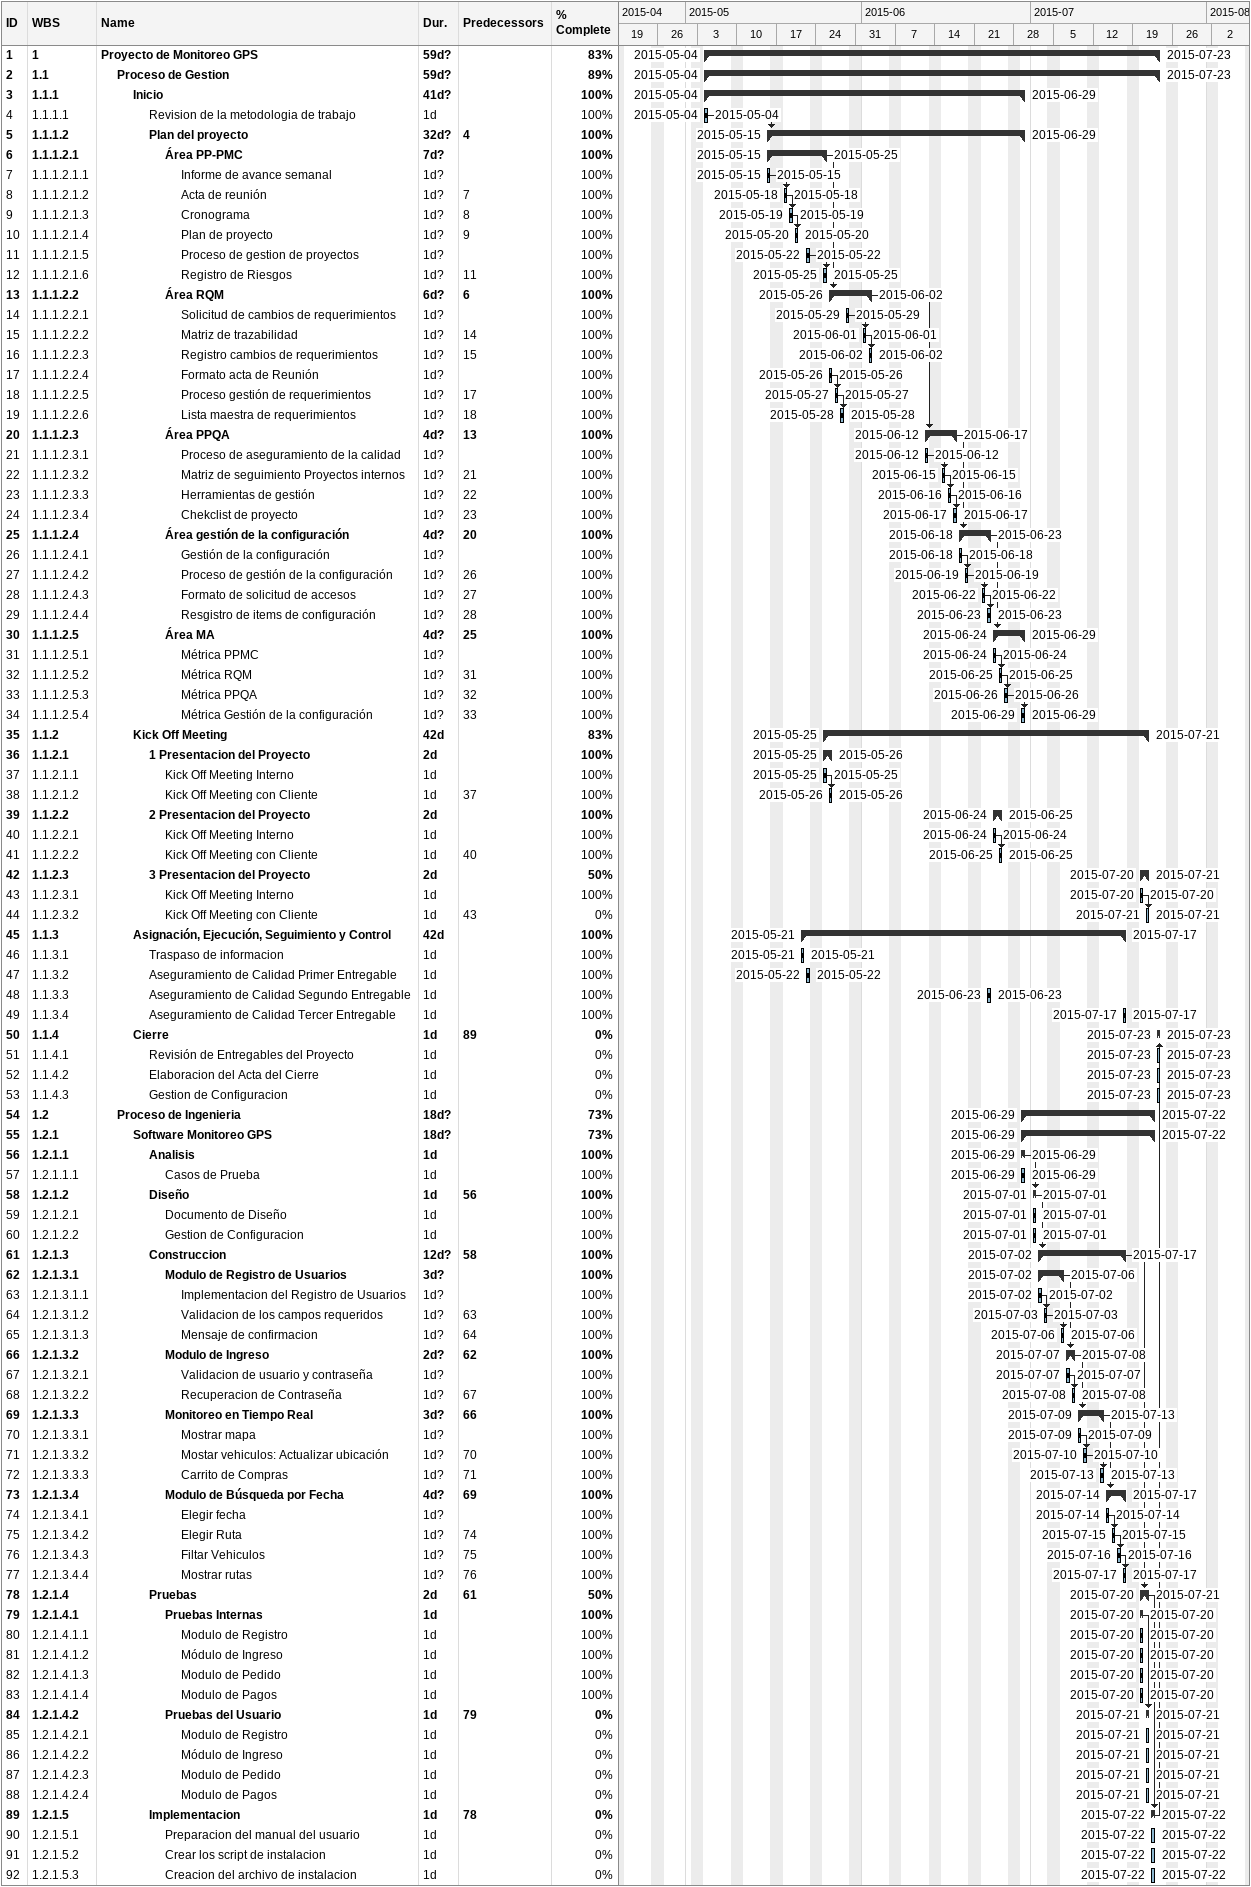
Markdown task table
| ID | WBS | Task | Duration | Start | Finish | Predecessors | % complete |
|---|---|---|---|---|---|---|---|
| 1 | 1 | **Proyecto de Monitoreo GPS** | 59d? | 2015-05-04 | 2015-07-23 |  | 83 |
| 2 | 1.1 | **Proceso de Gestion** | 59d? | 2015-05-04 | 2015-07-23 |  | 89 |
| 3 | 1.1.1 | **Inicio** | 41d? | 2015-05-04 | 2015-06-29 |  | 100 |
| 4 | 1.1.1.1 | Revision de la metodologia de trabajo | 1d | 2015-05-04 | 2015-05-04 |  | 100 |
| 5 | 1.1.1.2 | **Plan del proyecto** | 32d? | 2015-05-15 | 2015-06-29 | 4 | 100 |
| 6 | 1.1.1.2.1 | **Área PP-PMC** | 7d? | 2015-05-15 | 2015-05-25 |  | 100 |
| 7 | 1.1.1.2.1.1 | Informe de avance semanal | 1d? | 2015-05-15 | 2015-05-15 |  | 100 |
| 8 | 1.1.1.2.1.2 | Acta de reunión | 1d? | 2015-05-18 | 2015-05-18 | 7 | 100 |
| 9 | 1.1.1.2.1.3 | Cronograma | 1d? | 2015-05-19 | 2015-05-19 | 8 | 100 |
| 10 | 1.1.1.2.1.4 | Plan de proyecto | 1d? | 2015-05-20 | 2015-05-20 | 9 | 100 |
| 11 | 1.1.1.2.1.5 | Proceso de gestion de proyectos | 1d? | 2015-05-22 | 2015-05-22 |  | 100 |
| 12 | 1.1.1.2.1.6 | Registro de Riesgos | 1d? | 2015-05-25 | 2015-05-25 | 11 | 100 |
| 13 | 1.1.1.2.2 | **Área RQM** | 6d? | 2015-05-26 | 2015-06-02 | 6 | 100 |
| 14 | 1.1.1.2.2.1 | Solicitud de cambios de requerimientos | 1d? | 2015-05-29 | 2015-05-29 |  | 100 |
| 15 | 1.1.1.2.2.2 | Matriz de trazabilidad | 1d? | 2015-06-01 | 2015-06-01 | 14 | 100 |
| 16 | 1.1.1.2.2.3 | Registro cambios de requerimientos | 1d? | 2015-06-02 | 2015-06-02 | 15 | 100 |
| 17 | 1.1.1.2.2.4 | Formato acta de Reunión | 1d? | 2015-05-26 | 2015-05-26 |  | 100 |
| 18 | 1.1.1.2.2.5 | Proceso gestión de requerimientos | 1d? | 2015-05-27 | 2015-05-27 | 17 | 100 |
| 19 | 1.1.1.2.2.6 | Lista maestra de requerimientos | 1d? | 2015-05-28 | 2015-05-28 | 18 | 100 |
| 20 | 1.1.1.2.3 | **Área PPQA** | 4d? | 2015-06-12 | 2015-06-17 | 13 | 100 |
| 21 | 1.1.1.2.3.1 | Proceso de aseguramiento de la calidad | 1d? | 2015-06-12 | 2015-06-12 |  | 100 |
| 22 | 1.1.1.2.3.2 | Matriz de seguimiento Proyectos internos | 1d? | 2015-06-15 | 2015-06-15 | 21 | 100 |
| 23 | 1.1.1.2.3.3 | Herramientas de gestión | 1d? | 2015-06-16 | 2015-06-16 | 22 | 100 |
| 24 | 1.1.1.2.3.4 | Chekclist de proyecto | 1d? | 2015-06-17 | 2015-06-17 | 23 | 100 |
| 25 | 1.1.1.2.4 | **Área gestión de la configuración** | 4d? | 2015-06-18 | 2015-06-23 | 20 | 100 |
| 26 | 1.1.1.2.4.1 | Gestión de la configuración | 1d? | 2015-06-18 | 2015-06-18 |  | 100 |
| 27 | 1.1.1.2.4.2 | Proceso de gestión de la configuración | 1d? | 2015-06-19 | 2015-06-19 | 26 | 100 |
| 28 | 1.1.1.2.4.3 | Formato de solicitud de accesos | 1d? | 2015-06-22 | 2015-06-22 | 27 | 100 |
| 29 | 1.1.1.2.4.4 | Resgistro de items de configuración | 1d? | 2015-06-23 | 2015-06-23 | 28 | 100 |
| 30 | 1.1.1.2.5 | **Área MA** | 4d? | 2015-06-24 | 2015-06-29 | 25 | 100 |
| 31 | 1.1.1.2.5.1 | Métrica PPMC | 1d? | 2015-06-24 | 2015-06-24 |  | 100 |
| 32 | 1.1.1.2.5.2 | Métrica RQM | 1d? | 2015-06-25 | 2015-06-25 | 31 | 100 |
| 33 | 1.1.1.2.5.3 | Métrica PPQA | 1d? | 2015-06-26 | 2015-06-26 | 32 | 100 |
| 34 | 1.1.1.2.5.4 | Métrica Gestión de la configuración | 1d? | 2015-06-29 | 2015-06-29 | 33 | 100 |
| 35 | 1.1.2 | **Kick Off Meeting** | 42d | 2015-05-25 | 2015-07-21 |  | 83 |
| 36 | 1.1.2.1 | **1 Presentacion del Proyecto** | 2d | 2015-05-25 | 2015-05-26 |  | 100 |
| 37 | 1.1.2.1.1 | Kick Off Meeting Interno | 1d | 2015-05-25 | 2015-05-25 |  | 100 |
| 38 | 1.1.2.1.2 | Kick Off Meeting con Cliente | 1d | 2015-05-26 | 2015-05-26 | 37 | 100 |
| 39 | 1.1.2.2 | **2 Presentacion del Proyecto** | 2d | 2015-06-24 | 2015-06-25 |  | 100 |
| 40 | 1.1.2.2.1 | Kick Off Meeting Interno | 1d | 2015-06-24 | 2015-06-24 |  | 100 |
| 41 | 1.1.2.2.2 | Kick Off Meeting con Cliente | 1d | 2015-06-25 | 2015-06-25 | 40 | 100 |
| 42 | 1.1.2.3 | **3 Presentacion del Proyecto** | 2d | 2015-07-20 | 2015-07-21 |  | 50 |
| 43 | 1.1.2.3.1 | Kick Off Meeting Interno | 1d | 2015-07-20 | 2015-07-20 |  | 100 |
| 44 | 1.1.2.3.2 | Kick Off Meeting con Cliente | 1d | 2015-07-21 | 2015-07-21 | 43 | 0 |
| 45 | 1.1.3 | **Asignación, Ejecución, Seguimiento y Control** | 42d | 2015-05-21 | 2015-07-17 |  | 100 |
| 46 | 1.1.3.1 | Traspaso de informacion | 1d | 2015-05-21 | 2015-05-21 |  | 100 |
| 47 | 1.1.3.2 | Aseguramiento de Calidad Primer Entregable | 1d | 2015-05-22 | 2015-05-22 |  | 100 |
| 48 | 1.1.3.3 | Aseguramiento de Calidad Segundo Entregable | 1d | 2015-06-23 | 2015-06-23 |  | 100 |
| 49 | 1.1.3.4 | Aseguramiento de Calidad Tercer Entregable | 1d | 2015-07-17 | 2015-07-17 |  | 100 |
| 50 | 1.1.4 | **Cierre** | 1d | 2015-07-23 | 2015-07-23 | 89 | 0 |
| 51 | 1.1.4.1 | Revisión de Entregables del Proyecto | 1d | 2015-07-23 | 2015-07-23 |  | 0 |
| 52 | 1.1.4.2 | Elaboracion del Acta del Cierre | 1d | 2015-07-23 | 2015-07-23 |  | 0 |
| 53 | 1.1.4.3 | Gestion de Configuracion | 1d | 2015-07-23 | 2015-07-23 |  | 0 |
| 54 | 1.2 | **Proceso de Ingenieria** | 18d? | 2015-06-29 | 2015-07-22 |  | 73 |
| 55 | 1.2.1 | **Software Monitoreo GPS** | 18d? | 2015-06-29 | 2015-07-22 |  | 73 |
| 56 | 1.2.1.1 | **Analisis** | 1d | 2015-06-29 | 2015-06-29 |  | 100 |
| 57 | 1.2.1.1.1 | Casos de Prueba | 1d | 2015-06-29 | 2015-06-29 |  | 100 |
| 58 | 1.2.1.2 | **Diseño** | 1d | 2015-07-01 | 2015-07-01 | 56 | 100 |
| 59 | 1.2.1.2.1 | Documento de Diseño | 1d | 2015-07-01 | 2015-07-01 |  | 100 |
| 60 | 1.2.1.2.2 | Gestion de Configuracion | 1d | 2015-07-01 | 2015-07-01 |  | 100 |
| 61 | 1.2.1.3 | **Construccion** | 12d? | 2015-07-02 | 2015-07-17 | 58 | 100 |
| 62 | 1.2.1.3.1 | **Modulo de Registro de Usuarios** | 3d? | 2015-07-02 | 2015-07-06 |  | 100 |
| 63 | 1.2.1.3.1.1 | Implementacion del Registro de Usuarios | 1d? | 2015-07-02 | 2015-07-02 |  | 100 |
| 64 | 1.2.1.3.1.2 | Validacion de los campos requeridos | 1d? | 2015-07-03 | 2015-07-03 | 63 | 100 |
| 65 | 1.2.1.3.1.3 | Mensaje de confirmacion | 1d? | 2015-07-06 | 2015-07-06 | 64 | 100 |
| 66 | 1.2.1.3.2 | **Modulo de Ingreso** | 2d? | 2015-07-07 | 2015-07-08 | 62 | 100 |
| 67 | 1.2.1.3.2.1 | Validacion de usuario y contraseña | 1d? | 2015-07-07 | 2015-07-07 |  | 100 |
| 68 | 1.2.1.3.2.2 | Recuperacion de Contraseña | 1d? | 2015-07-08 | 2015-07-08 | 67 | 100 |
| 69 | 1.2.1.3.3 | **Monitoreo en Tiempo Real** | 3d? | 2015-07-09 | 2015-07-13 | 66 | 100 |
| 70 | 1.2.1.3.3.1 | Mostrar mapa | 1d? | 2015-07-09 | 2015-07-09 |  | 100 |
| 71 | 1.2.1.3.3.2 | Mostar vehiculos: Actualizar ubicación | 1d? | 2015-07-10 | 2015-07-10 | 70 | 100 |
| 72 | 1.2.1.3.3.3 | Carrito de Compras | 1d? | 2015-07-13 | 2015-07-13 | 71 | 100 |
| 73 | 1.2.1.3.4 | **Modulo de Búsqueda por Fecha** | 4d? | 2015-07-14 | 2015-07-17 | 69 | 100 |
| 74 | 1.2.1.3.4.1 | Elegir fecha | 1d? | 2015-07-14 | 2015-07-14 |  | 100 |
| 75 | 1.2.1.3.4.2 | Elegir Ruta | 1d? | 2015-07-15 | 2015-07-15 | 74 | 100 |
| 76 | 1.2.1.3.4.3 | Filtar Vehiculos | 1d? | 2015-07-16 | 2015-07-16 | 75 | 100 |
| 77 | 1.2.1.3.4.4 | Mostrar rutas | 1d? | 2015-07-17 | 2015-07-17 | 76 | 100 |
| 78 | 1.2.1.4 | **Pruebas** | 2d | 2015-07-20 | 2015-07-21 | 61 | 50 |
| 79 | 1.2.1.4.1 | **Pruebas Internas** | 1d | 2015-07-20 | 2015-07-20 |  | 100 |
| 80 | 1.2.1.4.1.1 | Modulo de Registro | 1d | 2015-07-20 | 2015-07-20 |  | 100 |
| 81 | 1.2.1.4.1.2 | Módulo de Ingreso | 1d | 2015-07-20 | 2015-07-20 |  | 100 |
| 82 | 1.2.1.4.1.3 | Modulo de Pedido | 1d | 2015-07-20 | 2015-07-20 |  | 100 |
| 83 | 1.2.1.4.1.4 | Modulo de Pagos | 1d | 2015-07-20 | 2015-07-20 |  | 100 |
| 84 | 1.2.1.4.2 | **Pruebas del Usuario** | 1d | 2015-07-21 | 2015-07-21 | 79 | 0 |
| 85 | 1.2.1.4.2.1 | Modulo de Registro | 1d | 2015-07-21 | 2015-07-21 |  | 0 |
| 86 | 1.2.1.4.2.2 | Módulo de Ingreso | 1d | 2015-07-21 | 2015-07-21 |  | 0 |
| 87 | 1.2.1.4.2.3 | Modulo de Pedido | 1d | 2015-07-21 | 2015-07-21 |  | 0 |
| 88 | 1.2.1.4.2.4 | Modulo de Pagos | 1d | 2015-07-21 | 2015-07-21 |  | 0 |
| 89 | 1.2.1.5 | **Implementacion** | 1d | 2015-07-22 | 2015-07-22 | 78 | 0 |
| 90 | 1.2.1.5.1 | Preparacion del manual del usuario | 1d | 2015-07-22 | 2015-07-22 |  | 0 |
| 91 | 1.2.1.5.2 | Crear los script de instalacion | 1d | 2015-07-22 | 2015-07-22 |  | 0 |
| 92 | 1.2.1.5.3 | Creacion del archivo de instalacion | 1d | 2015-07-22 | 2015-07-22 |  | 0 |
